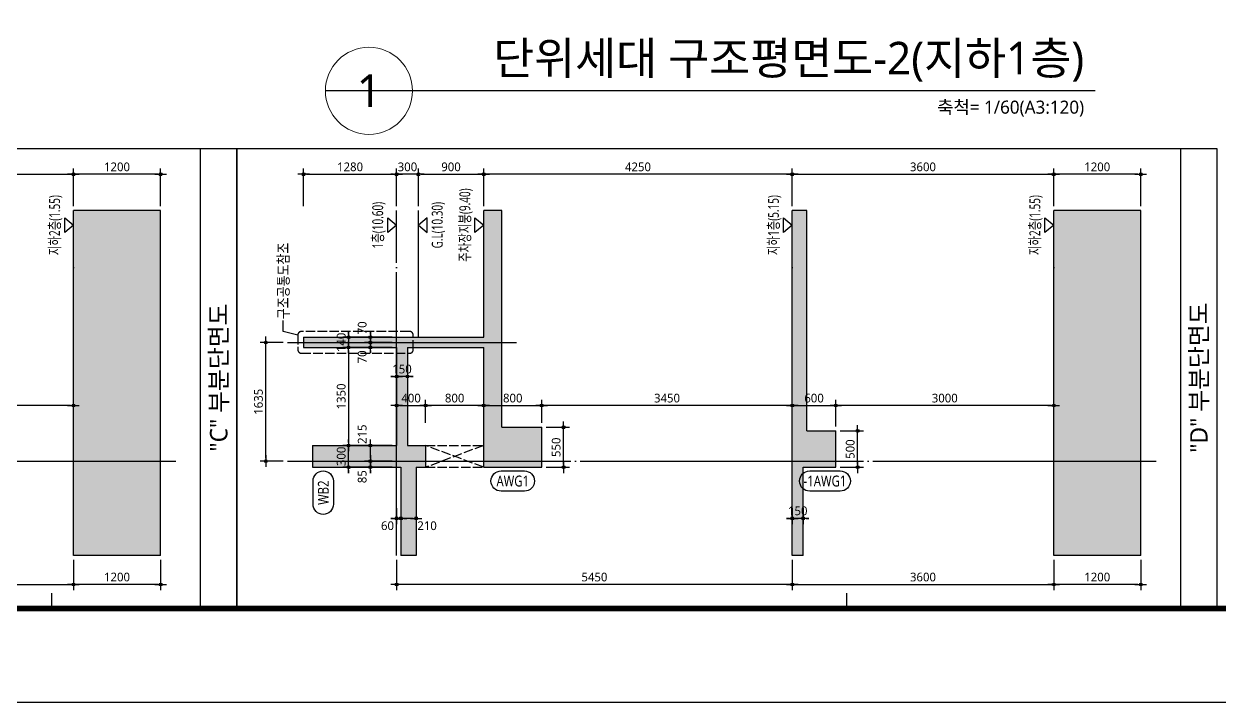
# Model space of a CAD drawing. Header units: millimetres. Extents: x 350420 to 672135, y -312840 to -44390.
# Drawn here: x 570857 to 587318, y -80030 to -70688 of the extents above; entities that cross this region are included whole.
import ezdxf
from ezdxf.enums import TextEntityAlignment as Align
from ezdxf.xclip import XClip

# ---------------------------------------------------------------- set-up
doc = ezdxf.new("R2010")
doc.units = ezdxf.units.MM
doc.header["$LTSCALE"] = 65
doc.header["$XCLIPFRAME"] = 0
for name, pattern in [('CEN', [62, 60, -1, 0, -1]), ('HID', [2.5, 2, -0.5]), ('XS-지하주차장$0$HID', [2.3, 1.5, -0.8])]:
    doc.linetypes.add(name, pattern=pattern)
doc.layers.get('Defpoints').update_dxf_attribs({"color": 145})
for name, color, linetype in [('253', 253, 'Continuous'), ('CEN', 1, 'CEN'), ('DIM', 7, 'Continuous'), ('FORM_고양장항A-1BL-S-성능$0$FORM', 7, 'Continuous'), ('GL', 3, 'Continuous'), ('HID', 8, 'HID'), ('LEADER', 7, 'Continuous'), ('LEVEL', 7, 'Continuous'), ('M', 7, 'Continuous'), ('NAME-B', 6, 'Continuous'), ('SEC', 2, 'Continuous'), ('XS-지하주차장$0$B', 9, 'XS-지하주차장$0$HID'), ('XS-지하주차장$0$G', 4, 'XS-지하주차장$0$HID')]:
    doc.layers.add(name, color=color, linetype=linetype)
doc.layers.add('DEFPOINT', color=144, linetype='Continuous', plot=False)
doc.layers.add('FORM_고양장항A-1BL-S-성능$0$DEFPOINT', color=144, linetype='Continuous', plot=False)
doc.layers.add('TEXT', color=3, linetype='Continuous', lineweight=9)
doc.styles.add('맑은고딕', font='malgun.ttf')
doc.dimstyles.new('DIM_40', dxfattribs={"dimscale": 40, "dimtxt": 3, "dimasz": 1, "dimexe": 2, "dimexo": 1.5, "dimgap": 1, "dimtad": 1, "dimdec": 0, "dimzin": 0, "dimdsep": 46, "dimtxsty": '맑은고딕', "dimblk1": 'DIMDOT', "dimblk2": 'DIMDOT', "dimsah": 1, "dimcen": 0.09, "dimdle": 2, "dimclrd": 7, "dimclre": 7, "dimclrt": 6, "dimadec": 0, "dimazin": 0, "dimtfac": 1, "dimtdec": 0, "dimtix": 1, "dimtmove": 2, "dimatfit": 3, "dimldrblk": 'DIMDOT', "dimfxl": 0, "dimtolj": 1, "dimtzin": 0, "dimarcsym": 0})

# ---------------------------------------------------------------- blocks, each defined once
blk = doc.blocks.new('XS-지하주차장')
at = {"layer": 'XS-지하주차장$0$B'}
for p, q in [((652060, 126825), (652060, 133975)), ((652460, 126825), (652460, 133975)), ((660060, 126825), (660060, 133975)), ((660460, 126825), (660460, 133975))]:
    blk.add_line(p, q, dxfattribs=at)
at = {"layer": 'XS-지하주차장$0$G'}
for p, q in [((656060, 127100), (656060, 133675)), ((656460, 127100), (656460, 133675)), ((664060, 127100), (664060, 133675)), ((664460, 127100), (664460, 133675))]:
    blk.add_line(p, q, dxfattribs=at)
blk = doc.blocks.new('FORM_고양장항A-1BL-S-성능')
at = {"layer": 'FORM_고양장항A-1BL-S-성능$0$DEFPOINT', "color": 1}
for p, q in [((208.5, 22), (208.5, 25)), ((391, 22), (391, 25))]:
    blk.add_line(p, q, dxfattribs=at)
at = {"layer": 'FORM_고양장항A-1BL-S-성능$0$DEFPOINT'}
blk.add_lwpolyline([(0, 594), (0, 0), (841, 0), (841, 594), (0, 594)], dxfattribs=at)
at = {"layer": 'FORM_고양장항A-1BL-S-성능$0$FORM'}
for points in [[(25, 573), (25, 21), (757, 21), (757, 573)], [(26, 572), (26, 22), (756, 22), (756, 572)]]:
    blk.add_lwpolyline(points, close=True, dxfattribs=at)
at = {"layer": 'FORM_고양장항A-1BL-S-성능$0$FORM', "const_width": 1}
blk.add_lwpolyline([(25.5, 572.5), (25.5, 21.5), (756.5, 21.5), (756.5, 572.5)], close=True, dxfattribs=at)
blk = doc.blocks.new('DIMDOT')
at = {"layer": 'DIM', "linetype": 'Continuous'}
blk.add_line((-2, 0), (2, 0), dxfattribs=at)
for radius in [0.5, 0.25]:
    blk.add_circle((0, 0), radius, dxfattribs=at)
blk = doc.blocks.new('*D1112')
at = {"layer": 'Defpoints', "color": 0, "transparency": 16777216}
for p in [(571540, -72760), (567940, -73260), (571540, -73260)]:
    blk.add_point(p, dxfattribs=at)
at = {"layer": 'DIM', "color": 7, "lineweight": -2, "transparency": 16777216}
for p, q in [((567940, -73200), (567940, -72680)), ((571540, -73200), (571540, -72680)), ((567980, -72760), (571500, -72760))]:
    blk.add_line(p, q, dxfattribs=at)
at = {"layer": 'DIM', "color": 7, "lineweight": -2, "transparency": 16777216, "xscale": 40, "yscale": 40, "zscale": 40, "rotation": 180}
blk.add_blockref('DIMDOT', (567940, -72760), dxfattribs=at)
at = {"layer": 'DIM', "color": 7, "lineweight": -2, "transparency": 16777216, "xscale": 40, "yscale": 40, "zscale": 40}
blk.add_blockref('DIMDOT', (571540, -72760), dxfattribs=at)
at = {"layer": 'DIM', "color": 6, "transparency": 16777216, "insert": (569740, -72658), "char_height": 120, "attachment_point": 5, "style": '맑은고딕'}
blk.add_mtext('\\A1;3600', dxfattribs=at)
blk = doc.blocks.new('*D1115')
at = {"layer": 'Defpoints', "color": 0, "transparency": 16777216}
for p in [(571540, -72760), (571540, -73260), (572740, -73260)]:
    blk.add_point(p, dxfattribs=at)
at = {"layer": 'DIM', "color": 7, "lineweight": -2, "transparency": 16777216}
for p, q in [((571540, -73200), (571540, -72680)), ((572740, -73200), (572740, -72680)), ((572700, -72760), (571580, -72760))]:
    blk.add_line(p, q, dxfattribs=at)
at = {"layer": 'DIM', "color": 7, "lineweight": -2, "transparency": 16777216, "xscale": 40, "yscale": 40, "zscale": 40, "rotation": 180}
blk.add_blockref('DIMDOT', (571540, -72760), dxfattribs=at)
at = {"layer": 'DIM', "color": 7, "lineweight": -2, "transparency": 16777216, "xscale": 40, "yscale": 40, "zscale": 40}
blk.add_blockref('DIMDOT', (572740, -72760), dxfattribs=at)
at = {"layer": 'DIM', "color": 6, "transparency": 16777216, "insert": (572140, -72658), "char_height": 120, "attachment_point": 5, "style": '맑은고딕'}
blk.add_mtext('\\A1;1200', dxfattribs=at)
blk = doc.blocks.new('*D1122')
at = {"layer": 'Defpoints', "color": 0, "transparency": 16777216}
for p in [(568540, -75945), (568540, -76295), (571540, -76295)]:
    blk.add_point(p, dxfattribs=at)
at = {"layer": 'DIM', "color": 7, "lineweight": -2, "transparency": 16777216}
for p, q in [((568540, -76235), (568540, -75865)), ((571540, -76235), (571540, -75865)), ((571500, -75945), (568580, -75945))]:
    blk.add_line(p, q, dxfattribs=at)
at = {"layer": 'DIM', "color": 7, "lineweight": -2, "transparency": 16777216, "xscale": 40, "yscale": 40, "zscale": 40, "rotation": 180}
blk.add_blockref('DIMDOT', (568540, -75945), dxfattribs=at)
at = {"layer": 'DIM', "color": 7, "lineweight": -2, "transparency": 16777216, "xscale": 40, "yscale": 40, "zscale": 40}
blk.add_blockref('DIMDOT', (571540, -75945), dxfattribs=at)
at = {"layer": 'DIM', "color": 6, "transparency": 16777216, "insert": (570040, -75843), "char_height": 120, "attachment_point": 5, "style": '맑은고딕'}
blk.add_mtext('\\A1;3000', dxfattribs=at)
blk = doc.blocks.new('*D1125')
at = {"layer": 'Defpoints', "color": 0, "transparency": 16777216}
for p in [(567940, -78010), (571540, -78010), (571540, -78410)]:
    blk.add_point(p, dxfattribs=at)
at = {"layer": 'DIM', "color": 7, "lineweight": -2, "transparency": 16777216}
for p, q in [((567940, -78070), (567940, -78490)), ((571540, -78070), (571540, -78490)), ((567980, -78410), (571500, -78410))]:
    blk.add_line(p, q, dxfattribs=at)
at = {"layer": 'DIM', "color": 7, "lineweight": -2, "transparency": 16777216, "xscale": 40, "yscale": 40, "zscale": 40, "rotation": 180}
blk.add_blockref('DIMDOT', (567940, -78410), dxfattribs=at)
at = {"layer": 'DIM', "color": 7, "lineweight": -2, "transparency": 16777216, "xscale": 40, "yscale": 40, "zscale": 40}
blk.add_blockref('DIMDOT', (571540, -78410), dxfattribs=at)
at = {"layer": 'DIM', "color": 6, "transparency": 16777216, "insert": (569740, -78308), "char_height": 120, "attachment_point": 5, "style": '맑은고딕'}
blk.add_mtext('\\A1;3600', dxfattribs=at)
blk = doc.blocks.new('*D1127')
at = {"layer": 'Defpoints', "color": 0, "transparency": 16777216}
for p in [(571540, -78010), (572740, -78010), (571540, -78410)]:
    blk.add_point(p, dxfattribs=at)
at = {"layer": 'DIM', "color": 7, "lineweight": -2, "transparency": 16777216}
for p, q in [((571540, -78070), (571540, -78490)), ((572740, -78070), (572740, -78490)), ((572700, -78410), (571580, -78410))]:
    blk.add_line(p, q, dxfattribs=at)
at = {"layer": 'DIM', "color": 7, "lineweight": -2, "transparency": 16777216, "xscale": 40, "yscale": 40, "zscale": 40, "rotation": 180}
blk.add_blockref('DIMDOT', (571540, -78410), dxfattribs=at)
at = {"layer": 'DIM', "color": 7, "lineweight": -2, "transparency": 16777216, "xscale": 40, "yscale": 40, "zscale": 40}
blk.add_blockref('DIMDOT', (572740, -78410), dxfattribs=at)
at = {"layer": 'DIM', "color": 6, "transparency": 16777216, "insert": (572140, -78308), "char_height": 120, "attachment_point": 5, "style": '맑은고딕'}
blk.add_mtext('\\A1;1200', dxfattribs=at)
blk = doc.blocks.new('*D1133')
at = {"layer": 'Defpoints', "color": 0, "transparency": 16777216}
for p in [(574190, -75075), (574490, -75075), (574490, -76710)]:
    blk.add_point(p, dxfattribs=at)
at = {"layer": 'DIM', "color": 7, "lineweight": -2, "transparency": 16777216}
for p, q in [((574430, -75075), (574110, -75075)), ((574190, -76670), (574190, -75115)), ((574430, -76710), (574110, -76710))]:
    blk.add_line(p, q, dxfattribs=at)
at = {"layer": 'DIM', "color": 7, "lineweight": -2, "transparency": 16777216, "xscale": 40, "yscale": 40, "zscale": 40}
for p, rotation in [((574190, -75075), 90), ((574190, -76710), 270)]:
    blk.add_blockref('DIMDOT', p, dxfattribs=dict(at, rotation=rotation))
at = {"layer": 'DIM', "color": 6, "transparency": 16777216, "insert": (574088, -75893), "char_height": 120, "attachment_point": 5, "rotation": 90, "style": '맑은고딕'}
blk.add_mtext('\\A1;1635', dxfattribs=at)
blk = doc.blocks.new('*D1134')
at = {"layer": 'Defpoints', "color": 0, "transparency": 16777216}
for p in [(575990, -75145), (575330, -76495), (575990, -76495)]:
    blk.add_point(p, dxfattribs=at)
at = {"layer": 'DIM', "color": 7, "lineweight": -2, "transparency": 16777216}
for p, q in [((575930, -75145), (575250, -75145)), ((575330, -75185), (575330, -76455)), ((575930, -76495), (575250, -76495))]:
    blk.add_line(p, q, dxfattribs=at)
at = {"layer": 'DIM', "color": 7, "lineweight": -2, "transparency": 16777216, "xscale": 40, "yscale": 40, "zscale": 40}
for p, rotation in [((575330, -75145), 90), ((575330, -76495), 270)]:
    blk.add_blockref('DIMDOT', p, dxfattribs=dict(at, rotation=rotation))
at = {"layer": 'DIM', "color": 6, "transparency": 16777216, "insert": (575228, -75820), "char_height": 120, "attachment_point": 5, "rotation": 90, "style": '맑은고딕'}
blk.add_mtext('\\A1;1350', dxfattribs=at)
blk = doc.blocks.new('*D1135')
at = {"layer": 'Defpoints', "color": 0, "transparency": 16777216}
for p in [(575990, -75005), (575330, -75145), (575990, -75145)]:
    blk.add_point(p, dxfattribs=at)
at = {"layer": 'DIM', "color": 7, "lineweight": -2, "transparency": 16777216}
for p, q in [((575930, -75005), (575250, -75005)), ((575330, -74965), (575330, -74925)), ((575330, -75005), (575330, -75145)), ((575930, -75145), (575250, -75145)), ((575330, -75185), (575330, -75225))]:
    blk.add_line(p, q, dxfattribs=at)
at = {"layer": 'DIM', "color": 7, "lineweight": -2, "transparency": 16777216, "xscale": 40, "yscale": 40, "zscale": 40}
for p, rotation in [((575330, -75005), 270), ((575330, -75145), 90)]:
    blk.add_blockref('DIMDOT', p, dxfattribs=dict(at, rotation=rotation))
at = {"layer": 'DIM', "color": 6, "transparency": 16777216, "insert": (575228, -75075), "char_height": 120, "attachment_point": 5, "rotation": 90, "style": '맑은고딕'}
blk.add_mtext('\\A1;140', dxfattribs=at)
blk = doc.blocks.new('*D1136')
at = {"layer": 'Defpoints', "color": 0, "transparency": 16777216}
for p in [(575630, -75145), (575990, -75075), (575990, -75145)]:
    blk.add_point(p, dxfattribs=at)
at = {"layer": 'DIM', "color": 7, "lineweight": -2, "transparency": 16777216}
for p, q in [((575630, -75035), (575630, -74995)), ((575930, -75075), (575550, -75075)), ((575930, -75145), (575550, -75145)), ((575630, -75075), (575630, -75145)), ((575630, -75185), (575630, -75225))]:
    blk.add_line(p, q, dxfattribs=at)
at = {"layer": 'DIM', "color": 7, "lineweight": -2, "transparency": 16777216, "xscale": 40, "yscale": 40, "zscale": 40}
for p, rotation in [((575630, -75075), 270), ((575630, -75145), 90)]:
    blk.add_blockref('DIMDOT', p, dxfattribs=dict(at, rotation=rotation))
at = {"layer": 'DIM', "color": 6, "transparency": 16777216, "insert": (575517, -75275), "char_height": 120, "attachment_point": 5, "rotation": 90, "style": '맑은고딕'}
blk.add_mtext('\\A1;70', dxfattribs=at)
blk = doc.blocks.new('*D1137')
at = {"layer": 'Defpoints', "color": 0, "transparency": 16777216}
for p in [(575630, -75005), (575990, -75005), (575990, -75075)]:
    blk.add_point(p, dxfattribs=at)
at = {"layer": 'DIM', "color": 7, "lineweight": -2, "transparency": 16777216}
for p, q in [((575930, -75005), (575550, -75005)), ((575630, -74965), (575630, -74925)), ((575630, -75075), (575630, -75005)), ((575930, -75075), (575550, -75075)), ((575630, -75115), (575630, -75155))]:
    blk.add_line(p, q, dxfattribs=at)
at = {"layer": 'DIM', "color": 7, "lineweight": -2, "transparency": 16777216, "xscale": 40, "yscale": 40, "zscale": 40}
for p, rotation in [((575630, -75005), 270), ((575630, -75075), 90)]:
    blk.add_blockref('DIMDOT', p, dxfattribs=dict(at, rotation=rotation))
at = {"layer": 'DIM', "color": 6, "transparency": 16777216, "insert": (575517, -74875), "char_height": 120, "attachment_point": 5, "rotation": 90, "style": '맑은고딕'}
blk.add_mtext('\\A1;70', dxfattribs=at)
blk = doc.blocks.new('*D1138')
at = {"layer": 'Defpoints', "color": 0, "transparency": 16777216}
for p in [(577990, -76245), (578290, -76245), (577990, -76795)]:
    blk.add_point(p, dxfattribs=at)
at = {"layer": 'DIM', "color": 7, "lineweight": -2, "transparency": 16777216}
for p, q in [((578050, -76245), (578370, -76245)), ((578290, -76755), (578290, -76285)), ((578050, -76795), (578370, -76795))]:
    blk.add_line(p, q, dxfattribs=at)
at = {"layer": 'DIM', "color": 7, "lineweight": -2, "transparency": 16777216, "xscale": 40, "yscale": 40, "zscale": 40}
for p, rotation in [((578290, -76245), 90), ((578290, -76795), 270)]:
    blk.add_blockref('DIMDOT', p, dxfattribs=dict(at, rotation=rotation))
at = {"layer": 'DIM', "color": 6, "transparency": 16777216, "insert": (578188, -76520), "char_height": 120, "attachment_point": 5, "rotation": 90, "style": '맑은고딕'}
blk.add_mtext('\\A1;550', dxfattribs=at)
blk = doc.blocks.new('*D1139')
at = {"layer": 'Defpoints', "color": 0, "transparency": 16777216}
for p in [(577990, -75945), (577190, -76245), (577990, -76245)]:
    blk.add_point(p, dxfattribs=at)
at = {"layer": 'DIM', "color": 7, "lineweight": -2, "transparency": 16777216}
for p, q in [((577190, -76185), (577190, -75865)), ((577990, -76185), (577990, -75865)), ((577230, -75945), (577950, -75945))]:
    blk.add_line(p, q, dxfattribs=at)
at = {"layer": 'DIM', "color": 7, "lineweight": -2, "transparency": 16777216, "xscale": 40, "yscale": 40, "zscale": 40, "rotation": 180}
blk.add_blockref('DIMDOT', (577190, -75945), dxfattribs=at)
at = {"layer": 'DIM', "color": 7, "lineweight": -2, "transparency": 16777216, "xscale": 40, "yscale": 40, "zscale": 40}
blk.add_blockref('DIMDOT', (577990, -75945), dxfattribs=at)
at = {"layer": 'DIM', "color": 6, "transparency": 16777216, "insert": (577590, -75843), "char_height": 120, "attachment_point": 5, "style": '맑은고딕'}
blk.add_mtext('\\A1;800', dxfattribs=at)
blk = doc.blocks.new('*D1140')
at = {"layer": 'Defpoints', "color": 0, "transparency": 16777216}
for p in [(577990, -75945), (577990, -76245), (581440, -76295)]:
    blk.add_point(p, dxfattribs=at)
at = {"layer": 'DIM', "color": 7, "lineweight": -2, "transparency": 16777216}
for p, q in [((577990, -76185), (577990, -75865)), ((581440, -76235), (581440, -75865)), ((581400, -75945), (578030, -75945))]:
    blk.add_line(p, q, dxfattribs=at)
at = {"layer": 'DIM', "color": 7, "lineweight": -2, "transparency": 16777216, "xscale": 40, "yscale": 40, "zscale": 40, "rotation": 180}
blk.add_blockref('DIMDOT', (577990, -75945), dxfattribs=at)
at = {"layer": 'DIM', "color": 7, "lineweight": -2, "transparency": 16777216, "xscale": 40, "yscale": 40, "zscale": 40}
blk.add_blockref('DIMDOT', (581440, -75945), dxfattribs=at)
at = {"layer": 'DIM', "color": 6, "transparency": 16777216, "insert": (579715, -75843), "char_height": 120, "attachment_point": 5, "style": '맑은고딕'}
blk.add_mtext('\\A1;3450', dxfattribs=at)
blk = doc.blocks.new('*D1141')
at = {"layer": 'Defpoints', "color": 0, "transparency": 16777216}
for p in [(582040, -75945), (581440, -76295), (582040, -76295)]:
    blk.add_point(p, dxfattribs=at)
at = {"layer": 'DIM', "color": 7, "lineweight": -2, "transparency": 16777216}
for p, q in [((581440, -76235), (581440, -75865)), ((582040, -76235), (582040, -75865)), ((581480, -75945), (582000, -75945))]:
    blk.add_line(p, q, dxfattribs=at)
at = {"layer": 'DIM', "color": 7, "lineweight": -2, "transparency": 16777216, "xscale": 40, "yscale": 40, "zscale": 40, "rotation": 180}
blk.add_blockref('DIMDOT', (581440, -75945), dxfattribs=at)
at = {"layer": 'DIM', "color": 7, "lineweight": -2, "transparency": 16777216, "xscale": 40, "yscale": 40, "zscale": 40}
blk.add_blockref('DIMDOT', (582040, -75945), dxfattribs=at)
at = {"layer": 'DIM', "color": 6, "transparency": 16777216, "insert": (581740, -75843), "char_height": 120, "attachment_point": 5, "style": '맑은고딕'}
blk.add_mtext('\\A1;600', dxfattribs=at)
blk = doc.blocks.new('*D1142')
at = {"layer": 'Defpoints', "color": 0, "transparency": 16777216}
for p in [(582040, -75945), (582040, -76295), (585040, -76295)]:
    blk.add_point(p, dxfattribs=at)
at = {"layer": 'DIM', "color": 7, "lineweight": -2, "transparency": 16777216}
for p, q in [((582040, -76235), (582040, -75865)), ((585040, -76235), (585040, -75865)), ((585000, -75945), (582080, -75945))]:
    blk.add_line(p, q, dxfattribs=at)
at = {"layer": 'DIM', "color": 7, "lineweight": -2, "transparency": 16777216, "xscale": 40, "yscale": 40, "zscale": 40, "rotation": 180}
blk.add_blockref('DIMDOT', (582040, -75945), dxfattribs=at)
at = {"layer": 'DIM', "color": 7, "lineweight": -2, "transparency": 16777216, "xscale": 40, "yscale": 40, "zscale": 40}
blk.add_blockref('DIMDOT', (585040, -75945), dxfattribs=at)
at = {"layer": 'DIM', "color": 6, "transparency": 16777216, "insert": (583540, -75843), "char_height": 120, "attachment_point": 5, "style": '맑은고딕'}
blk.add_mtext('\\A1;3000', dxfattribs=at)
blk = doc.blocks.new('*D1143')
at = {"layer": 'Defpoints', "color": 0, "transparency": 16777216}
for p in [(582040, -76295), (582340, -76295), (582040, -76795)]:
    blk.add_point(p, dxfattribs=at)
at = {"layer": 'DIM', "color": 7, "lineweight": -2, "transparency": 16777216}
for p, q in [((582100, -76295), (582420, -76295)), ((582340, -76755), (582340, -76335)), ((582100, -76795), (582420, -76795))]:
    blk.add_line(p, q, dxfattribs=at)
at = {"layer": 'DIM', "color": 7, "lineweight": -2, "transparency": 16777216, "xscale": 40, "yscale": 40, "zscale": 40}
for p, rotation in [((582340, -76295), 90), ((582340, -76795), 270)]:
    blk.add_blockref('DIMDOT', p, dxfattribs=dict(at, rotation=rotation))
at = {"layer": 'DIM', "color": 6, "transparency": 16777216, "insert": (582238, -76545), "char_height": 120, "attachment_point": 5, "rotation": 90, "style": '맑은고딕'}
blk.add_mtext('\\A1;500', dxfattribs=at)
blk = doc.blocks.new('*D1144')
at = {"layer": 'Defpoints', "color": 0, "transparency": 16777216}
for p in [(575990, -75345), (576140, -75345), (575990, -75545)]:
    blk.add_point(p, dxfattribs=at)
at = {"layer": 'DIM', "color": 7, "lineweight": -2, "transparency": 16777216}
for p, q in [((575950, -75545), (575910, -75545)), ((575990, -75405), (575990, -75625)), ((576140, -75545), (575990, -75545)), ((576140, -75405), (576140, -75625)), ((576180, -75545), (576220, -75545))]:
    blk.add_line(p, q, dxfattribs=at)
at = {"layer": 'DIM', "color": 7, "lineweight": -2, "transparency": 16777216, "xscale": 40, "yscale": 40, "zscale": 40}
blk.add_blockref('DIMDOT', (575990, -75545), dxfattribs=at)
at = {"layer": 'DIM', "color": 7, "lineweight": -2, "transparency": 16777216, "xscale": 40, "yscale": 40, "zscale": 40, "rotation": 180}
blk.add_blockref('DIMDOT', (576140, -75545), dxfattribs=at)
at = {"layer": 'DIM', "color": 6, "transparency": 16777216, "insert": (576065, -75443), "char_height": 120, "attachment_point": 5, "style": '맑은고딕'}
blk.add_mtext('\\A1;150', dxfattribs=at)
blk = doc.blocks.new('*D1145')
at = {"layer": 'Defpoints', "color": 0, "transparency": 16777216}
for p in [(575330, -76495), (575990, -76495), (575990, -76795)]:
    blk.add_point(p, dxfattribs=at)
at = {"layer": 'DIM', "color": 7, "lineweight": -2, "transparency": 16777216}
for p, q in [((575930, -76495), (575250, -76495)), ((575330, -76455), (575330, -76415)), ((575330, -76795), (575330, -76495)), ((575930, -76795), (575250, -76795)), ((575330, -76835), (575330, -76875))]:
    blk.add_line(p, q, dxfattribs=at)
at = {"layer": 'DIM', "color": 7, "lineweight": -2, "transparency": 16777216, "xscale": 40, "yscale": 40, "zscale": 40}
for p, rotation in [((575330, -76495), 270), ((575330, -76795), 90)]:
    blk.add_blockref('DIMDOT', p, dxfattribs=dict(at, rotation=rotation))
at = {"layer": 'DIM', "color": 6, "transparency": 16777216, "insert": (575228, -76645), "char_height": 120, "attachment_point": 5, "rotation": 90, "style": '맑은고딕'}
blk.add_mtext('\\A1;300', dxfattribs=at)
blk = doc.blocks.new('*D1146')
at = {"layer": 'Defpoints', "color": 0, "transparency": 16777216}
for p in [(581440, -78010), (585040, -78010), (585040, -78410)]:
    blk.add_point(p, dxfattribs=at)
at = {"layer": 'DIM', "color": 7, "lineweight": -2, "transparency": 16777216}
for p, q in [((581440, -78070), (581440, -78490)), ((585040, -78070), (585040, -78490)), ((581480, -78410), (585000, -78410))]:
    blk.add_line(p, q, dxfattribs=at)
at = {"layer": 'DIM', "color": 7, "lineweight": -2, "transparency": 16777216, "xscale": 40, "yscale": 40, "zscale": 40, "rotation": 180}
blk.add_blockref('DIMDOT', (581440, -78410), dxfattribs=at)
at = {"layer": 'DIM', "color": 7, "lineweight": -2, "transparency": 16777216, "xscale": 40, "yscale": 40, "zscale": 40}
blk.add_blockref('DIMDOT', (585040, -78410), dxfattribs=at)
at = {"layer": 'DIM', "color": 6, "transparency": 16777216, "insert": (583240, -78308), "char_height": 120, "attachment_point": 5, "style": '맑은고딕'}
blk.add_mtext('\\A1;3600', dxfattribs=at)
blk = doc.blocks.new('*D1147')
at = {"layer": 'Defpoints', "color": 0, "transparency": 16777216}
for p in [(575990, -78010), (581440, -78010), (575990, -78410)]:
    blk.add_point(p, dxfattribs=at)
at = {"layer": 'DIM', "color": 7, "lineweight": -2, "transparency": 16777216}
for p, q in [((575990, -78070), (575990, -78490)), ((581440, -78070), (581440, -78490)), ((581400, -78410), (576030, -78410))]:
    blk.add_line(p, q, dxfattribs=at)
at = {"layer": 'DIM', "color": 7, "lineweight": -2, "transparency": 16777216, "xscale": 40, "yscale": 40, "zscale": 40, "rotation": 180}
blk.add_blockref('DIMDOT', (575990, -78410), dxfattribs=at)
at = {"layer": 'DIM', "color": 7, "lineweight": -2, "transparency": 16777216, "xscale": 40, "yscale": 40, "zscale": 40}
blk.add_blockref('DIMDOT', (581440, -78410), dxfattribs=at)
at = {"layer": 'DIM', "color": 6, "transparency": 16777216, "insert": (578715, -78308), "char_height": 120, "attachment_point": 5, "style": '맑은고딕'}
blk.add_mtext('\\A1;5450', dxfattribs=at)
blk = doc.blocks.new('*D1148')
at = {"layer": 'Defpoints', "color": 0, "transparency": 16777216}
for p in [(585040, -78010), (586240, -78010), (585040, -78410)]:
    blk.add_point(p, dxfattribs=at)
at = {"layer": 'DIM', "color": 7, "lineweight": -2, "transparency": 16777216}
for p, q in [((585040, -78070), (585040, -78490)), ((586240, -78070), (586240, -78490)), ((586200, -78410), (585080, -78410))]:
    blk.add_line(p, q, dxfattribs=at)
at = {"layer": 'DIM', "color": 7, "lineweight": -2, "transparency": 16777216, "xscale": 40, "yscale": 40, "zscale": 40, "rotation": 180}
blk.add_blockref('DIMDOT', (585040, -78410), dxfattribs=at)
at = {"layer": 'DIM', "color": 7, "lineweight": -2, "transparency": 16777216, "xscale": 40, "yscale": 40, "zscale": 40}
blk.add_blockref('DIMDOT', (586240, -78410), dxfattribs=at)
at = {"layer": 'DIM', "color": 6, "transparency": 16777216, "insert": (585640, -78308), "char_height": 120, "attachment_point": 5, "style": '맑은고딕'}
blk.add_mtext('\\A1;1200', dxfattribs=at)
blk = doc.blocks.new('*D1149')
at = {"layer": 'Defpoints', "color": 0, "transparency": 16777216}
for p in [(576050, -77299), (576260, -77299), (576050, -77499)]:
    blk.add_point(p, dxfattribs=at)
at = {"layer": 'DIM', "color": 7, "lineweight": -2, "transparency": 16777216}
for p, q in [((576050, -77359), (576050, -77579)), ((576260, -77359), (576260, -77579)), ((576220, -77499), (576090, -77499))]:
    blk.add_line(p, q, dxfattribs=at)
at = {"layer": 'DIM', "color": 7, "lineweight": -2, "transparency": 16777216, "xscale": 40, "yscale": 40, "zscale": 40, "rotation": 180}
blk.add_blockref('DIMDOT', (576050, -77499), dxfattribs=at)
at = {"layer": 'DIM', "color": 7, "lineweight": -2, "transparency": 16777216, "xscale": 40, "yscale": 40, "zscale": 40}
blk.add_blockref('DIMDOT', (576260, -77499), dxfattribs=at)
at = {"layer": 'DIM', "color": 6, "transparency": 16777216, "insert": (576410, -77601), "char_height": 120, "attachment_point": 5, "style": '맑은고딕'}
blk.add_mtext('\\A1;210', dxfattribs=at)
blk = doc.blocks.new('*D1150')
at = {"layer": 'Defpoints', "color": 0, "transparency": 16777216}
for p in [(575990, -77299), (576050, -77299), (576050, -77499)]:
    blk.add_point(p, dxfattribs=at)
at = {"layer": 'DIM', "color": 7, "lineweight": -2, "transparency": 16777216}
for p, q in [((575990, -77359), (575990, -77579)), ((576050, -77359), (576050, -77579)), ((575950, -77499), (575910, -77499)), ((575990, -77499), (576050, -77499)), ((576090, -77499), (576130, -77499))]:
    blk.add_line(p, q, dxfattribs=at)
at = {"layer": 'DIM', "color": 7, "lineweight": -2, "transparency": 16777216, "xscale": 40, "yscale": 40, "zscale": 40}
blk.add_blockref('DIMDOT', (575990, -77499), dxfattribs=at)
at = {"layer": 'DIM', "color": 7, "lineweight": -2, "transparency": 16777216, "xscale": 40, "yscale": 40, "zscale": 40, "rotation": 180}
blk.add_blockref('DIMDOT', (576050, -77499), dxfattribs=at)
at = {"layer": 'DIM', "color": 6, "transparency": 16777216, "insert": (575865, -77601), "char_height": 120, "attachment_point": 5, "style": '맑은고딕'}
blk.add_mtext('\\A1;60', dxfattribs=at)
blk = doc.blocks.new('*D1151')
at = {"layer": 'Defpoints', "color": 0, "transparency": 16777216}
for p in [(575630, -76795), (575990, -76710), (575990, -76795)]:
    blk.add_point(p, dxfattribs=at)
at = {"layer": 'DIM', "color": 7, "lineweight": -2, "transparency": 16777216}
for p, q in [((575630, -76670), (575630, -76630)), ((575930, -76710), (575550, -76710)), ((575930, -76795), (575550, -76795)), ((575630, -76710), (575630, -76795)), ((575630, -76835), (575630, -76875))]:
    blk.add_line(p, q, dxfattribs=at)
at = {"layer": 'DIM', "color": 7, "lineweight": -2, "transparency": 16777216, "xscale": 40, "yscale": 40, "zscale": 40}
for p, rotation in [((575630, -76710), 270), ((575630, -76795), 90)]:
    blk.add_blockref('DIMDOT', p, dxfattribs=dict(at, rotation=rotation))
at = {"layer": 'DIM', "color": 6, "transparency": 16777216, "insert": (575517, -76925), "char_height": 120, "attachment_point": 5, "rotation": 90, "style": '맑은고딕'}
blk.add_mtext('\\A1;85', dxfattribs=at)
blk = doc.blocks.new('*D1152')
at = {"layer": 'Defpoints', "color": 0, "transparency": 16777216}
for p in [(575630, -76495), (575990, -76495), (575990, -76710)]:
    blk.add_point(p, dxfattribs=at)
at = {"layer": 'DIM', "color": 7, "lineweight": -2, "transparency": 16777216}
for p, q in [((575930, -76495), (575550, -76495)), ((575630, -76670), (575630, -76535)), ((575930, -76710), (575550, -76710))]:
    blk.add_line(p, q, dxfattribs=at)
at = {"layer": 'DIM', "color": 7, "lineweight": -2, "transparency": 16777216, "xscale": 40, "yscale": 40, "zscale": 40}
for p, rotation in [((575630, -76495), 90), ((575630, -76710), 270)]:
    blk.add_blockref('DIMDOT', p, dxfattribs=dict(at, rotation=rotation))
at = {"layer": 'DIM', "color": 6, "transparency": 16777216, "insert": (575517, -76340), "char_height": 120, "attachment_point": 5, "rotation": 90, "style": '맑은고딕'}
blk.add_mtext('\\A1;215', dxfattribs=at)
blk = doc.blocks.new('*D1153')
at = {"layer": 'Defpoints', "color": 0, "transparency": 16777216}
for p in [(581440, -77299), (581590, -77299), (581440, -77499)]:
    blk.add_point(p, dxfattribs=at)
at = {"layer": 'DIM', "color": 7, "lineweight": -2, "transparency": 16777216}
for p, q in [((581440, -77359), (581440, -77579)), ((581590, -77359), (581590, -77579)), ((581400, -77499), (581360, -77499)), ((581590, -77499), (581440, -77499)), ((581630, -77499), (581670, -77499))]:
    blk.add_line(p, q, dxfattribs=at)
at = {"layer": 'DIM', "color": 7, "lineweight": -2, "transparency": 16777216, "xscale": 40, "yscale": 40, "zscale": 40}
blk.add_blockref('DIMDOT', (581440, -77499), dxfattribs=at)
at = {"layer": 'DIM', "color": 7, "lineweight": -2, "transparency": 16777216, "xscale": 40, "yscale": 40, "zscale": 40, "rotation": 180}
blk.add_blockref('DIMDOT', (581590, -77499), dxfattribs=at)
at = {"layer": 'DIM', "color": 6, "transparency": 16777216, "insert": (581515, -77396), "char_height": 120, "attachment_point": 5, "style": '맑은고딕'}
blk.add_mtext('\\A1;150', dxfattribs=at)
blk = doc.blocks.new('*D1154')
at = {"layer": 'Defpoints', "color": 0, "transparency": 16777216}
for p in [(575990, -72760), (574710, -73260), (575990, -73260)]:
    blk.add_point(p, dxfattribs=at)
at = {"layer": 'DIM', "color": 7, "lineweight": -2, "transparency": 16777216}
for p, q in [((574710, -73200), (574710, -72680)), ((575990, -73200), (575990, -72680)), ((574750, -72760), (575950, -72760))]:
    blk.add_line(p, q, dxfattribs=at)
at = {"layer": 'DIM', "color": 7, "lineweight": -2, "transparency": 16777216, "xscale": 40, "yscale": 40, "zscale": 40, "rotation": 180}
blk.add_blockref('DIMDOT', (574710, -72760), dxfattribs=at)
at = {"layer": 'DIM', "color": 7, "lineweight": -2, "transparency": 16777216, "xscale": 40, "yscale": 40, "zscale": 40}
blk.add_blockref('DIMDOT', (575990, -72760), dxfattribs=at)
at = {"layer": 'DIM', "color": 6, "transparency": 16777216, "insert": (575350, -72658), "char_height": 120, "attachment_point": 5, "style": '맑은고딕'}
blk.add_mtext('\\A1;1280', dxfattribs=at)
blk = doc.blocks.new('*D1155')
at = {"layer": 'Defpoints', "color": 0, "transparency": 16777216}
for p in [(575990, -72760), (575990, -73260), (576290, -73260)]:
    blk.add_point(p, dxfattribs=at)
at = {"layer": 'DIM', "color": 7, "lineweight": -2, "transparency": 16777216}
for p, q in [((575990, -73200), (575990, -72680)), ((576290, -73200), (576290, -72680)), ((575950, -72760), (575910, -72760)), ((576290, -72760), (575990, -72760)), ((576330, -72760), (576370, -72760))]:
    blk.add_line(p, q, dxfattribs=at)
at = {"layer": 'DIM', "color": 7, "lineweight": -2, "transparency": 16777216, "xscale": 40, "yscale": 40, "zscale": 40}
blk.add_blockref('DIMDOT', (575990, -72760), dxfattribs=at)
at = {"layer": 'DIM', "color": 7, "lineweight": -2, "transparency": 16777216, "xscale": 40, "yscale": 40, "zscale": 40, "rotation": 180}
blk.add_blockref('DIMDOT', (576290, -72760), dxfattribs=at)
at = {"layer": 'DIM', "color": 6, "transparency": 16777216, "insert": (576140, -72658), "char_height": 120, "attachment_point": 5, "style": '맑은고딕'}
blk.add_mtext('\\A1;300', dxfattribs=at)
blk = doc.blocks.new('*D1156')
at = {"layer": 'Defpoints', "color": 0, "transparency": 16777216}
for p in [(585040, -72760), (581440, -73260), (585040, -73260)]:
    blk.add_point(p, dxfattribs=at)
at = {"layer": 'DIM', "color": 7, "lineweight": -2, "transparency": 16777216}
for p, q in [((581440, -73200), (581440, -72680)), ((585040, -73200), (585040, -72680)), ((581480, -72760), (585000, -72760))]:
    blk.add_line(p, q, dxfattribs=at)
at = {"layer": 'DIM', "color": 7, "lineweight": -2, "transparency": 16777216, "xscale": 40, "yscale": 40, "zscale": 40, "rotation": 180}
blk.add_blockref('DIMDOT', (581440, -72760), dxfattribs=at)
at = {"layer": 'DIM', "color": 7, "lineweight": -2, "transparency": 16777216, "xscale": 40, "yscale": 40, "zscale": 40}
blk.add_blockref('DIMDOT', (585040, -72760), dxfattribs=at)
at = {"layer": 'DIM', "color": 6, "transparency": 16777216, "insert": (583240, -72658), "char_height": 120, "attachment_point": 5, "style": '맑은고딕'}
blk.add_mtext('\\A1;3600', dxfattribs=at)
blk = doc.blocks.new('*D1157')
at = {"layer": 'Defpoints', "color": 0, "transparency": 16777216}
for p in [(577190, -72760), (576290, -73260), (577190, -73260)]:
    blk.add_point(p, dxfattribs=at)
at = {"layer": 'DIM', "color": 7, "lineweight": -2, "transparency": 16777216}
for p, q in [((576290, -73200), (576290, -72680)), ((577190, -73200), (577190, -72680)), ((576330, -72760), (577150, -72760))]:
    blk.add_line(p, q, dxfattribs=at)
at = {"layer": 'DIM', "color": 7, "lineweight": -2, "transparency": 16777216, "xscale": 40, "yscale": 40, "zscale": 40, "rotation": 180}
blk.add_blockref('DIMDOT', (576290, -72760), dxfattribs=at)
at = {"layer": 'DIM', "color": 7, "lineweight": -2, "transparency": 16777216, "xscale": 40, "yscale": 40, "zscale": 40}
blk.add_blockref('DIMDOT', (577190, -72760), dxfattribs=at)
at = {"layer": 'DIM', "color": 6, "transparency": 16777216, "insert": (576740, -72658), "char_height": 120, "attachment_point": 5, "style": '맑은고딕'}
blk.add_mtext('\\A1;900', dxfattribs=at)
blk = doc.blocks.new('*D1158')
at = {"layer": 'Defpoints', "color": 0, "transparency": 16777216}
for p in [(577190, -72760), (577190, -73260), (581440, -73260)]:
    blk.add_point(p, dxfattribs=at)
at = {"layer": 'DIM', "color": 7, "lineweight": -2, "transparency": 16777216}
for p, q in [((577190, -73200), (577190, -72680)), ((581440, -73200), (581440, -72680)), ((581400, -72760), (577230, -72760))]:
    blk.add_line(p, q, dxfattribs=at)
at = {"layer": 'DIM', "color": 7, "lineweight": -2, "transparency": 16777216, "xscale": 40, "yscale": 40, "zscale": 40, "rotation": 180}
blk.add_blockref('DIMDOT', (577190, -72760), dxfattribs=at)
at = {"layer": 'DIM', "color": 7, "lineweight": -2, "transparency": 16777216, "xscale": 40, "yscale": 40, "zscale": 40}
blk.add_blockref('DIMDOT', (581440, -72760), dxfattribs=at)
at = {"layer": 'DIM', "color": 6, "transparency": 16777216, "insert": (579315, -72658), "char_height": 120, "attachment_point": 5, "style": '맑은고딕'}
blk.add_mtext('\\A1;4250', dxfattribs=at)
blk = doc.blocks.new('*D1159')
at = {"layer": 'Defpoints', "color": 0, "transparency": 16777216}
for p in [(585040, -72760), (585040, -73260), (586240, -73260)]:
    blk.add_point(p, dxfattribs=at)
at = {"layer": 'DIM', "color": 7, "lineweight": -2, "transparency": 16777216}
for p, q in [((585040, -73200), (585040, -72680)), ((586240, -73200), (586240, -72680)), ((586200, -72760), (585080, -72760))]:
    blk.add_line(p, q, dxfattribs=at)
at = {"layer": 'DIM', "color": 7, "lineweight": -2, "transparency": 16777216, "xscale": 40, "yscale": 40, "zscale": 40, "rotation": 180}
blk.add_blockref('DIMDOT', (585040, -72760), dxfattribs=at)
at = {"layer": 'DIM', "color": 7, "lineweight": -2, "transparency": 16777216, "xscale": 40, "yscale": 40, "zscale": 40}
blk.add_blockref('DIMDOT', (586240, -72760), dxfattribs=at)
at = {"layer": 'DIM', "color": 6, "transparency": 16777216, "insert": (585640, -72658), "char_height": 120, "attachment_point": 5, "style": '맑은고딕'}
blk.add_mtext('\\A1;1200', dxfattribs=at)
blk = doc.blocks.new('*D1160')
at = {"layer": 'Defpoints', "color": 0, "transparency": 16777216}
for p in [(576390, -75945), (576390, -76245), (577190, -76245)]:
    blk.add_point(p, dxfattribs=at)
at = {"layer": 'DIM', "color": 7, "lineweight": -2, "transparency": 16777216}
for p, q in [((576390, -76185), (576390, -75865)), ((577190, -76185), (577190, -75865)), ((577150, -75945), (576430, -75945))]:
    blk.add_line(p, q, dxfattribs=at)
at = {"layer": 'DIM', "color": 7, "lineweight": -2, "transparency": 16777216, "xscale": 40, "yscale": 40, "zscale": 40, "rotation": 180}
blk.add_blockref('DIMDOT', (576390, -75945), dxfattribs=at)
at = {"layer": 'DIM', "color": 7, "lineweight": -2, "transparency": 16777216, "xscale": 40, "yscale": 40, "zscale": 40}
blk.add_blockref('DIMDOT', (577190, -75945), dxfattribs=at)
at = {"layer": 'DIM', "color": 6, "transparency": 16777216, "insert": (576790, -75843), "char_height": 120, "attachment_point": 5, "style": '맑은고딕'}
blk.add_mtext('\\A1;800', dxfattribs=at)
blk = doc.blocks.new('*D1161')
at = {"layer": 'Defpoints', "color": 0, "transparency": 16777216}
for p in [(576390, -75945), (575990, -76245), (576390, -76245)]:
    blk.add_point(p, dxfattribs=at)
at = {"layer": 'DIM', "color": 7, "lineweight": -2, "transparency": 16777216}
for p, q in [((575990, -76185), (575990, -75865)), ((576390, -76185), (576390, -75865)), ((576030, -75945), (576350, -75945))]:
    blk.add_line(p, q, dxfattribs=at)
at = {"layer": 'DIM', "color": 7, "lineweight": -2, "transparency": 16777216, "xscale": 40, "yscale": 40, "zscale": 40, "rotation": 180}
blk.add_blockref('DIMDOT', (575990, -75945), dxfattribs=at)
at = {"layer": 'DIM', "color": 7, "lineweight": -2, "transparency": 16777216, "xscale": 40, "yscale": 40, "zscale": 40}
blk.add_blockref('DIMDOT', (576390, -75945), dxfattribs=at)
at = {"layer": 'DIM', "color": 6, "transparency": 16777216, "insert": (576190, -75843), "char_height": 120, "attachment_point": 5, "style": '맑은고딕'}
blk.add_mtext('\\A1;400', dxfattribs=at)

msp = doc.modelspace()

# ---------------------------------------------------------------- hatches: boundary and pattern name
at = {"layer": '253'}
h = msp.add_hatch(color=256, dxfattribs=at)
h.dxf.hatch_style = 1
h.paths.add_polyline_path([(571540, -78010), (571540, -73260), (572740, -73260), (572740, -78010)])
h = msp.add_hatch(color=256, dxfattribs=at)
h.dxf.hatch_style = 1
h.paths.add_polyline_path([(576260, -76795), (576390, -76795), (576390, -76495), (576140, -76495), (576140, -75145), (577190, -75145), (577190, -76795), (577990, -76795), (577990, -76245), (577440, -76245), (577440, -73260), (577190, -73260), (577190, -75005), (574710, -75005), (574710, -75145), (575990, -75145), (575990, -76495), (574830, -76495), (574830, -76795), (576050, -76795), (576050, -78010), (576260, -78010)])
h = msp.add_hatch(color=256, dxfattribs=at)
h.dxf.hatch_style = 1
h.paths.add_polyline_path([(581640, -73260), (581440, -73260), (581440, -78010), (581590, -78010), (581590, -76795), (582040, -76795), (582040, -76295), (581640, -76295)])
h = msp.add_hatch(color=256, dxfattribs=at)
h.dxf.hatch_style = 1
h.paths.add_polyline_path([(585040, -78010), (585040, -73260), (586240, -73260), (586240, -78010)])

# ---------------------------------------------------------------- linework, layer by layer
for p, q in [((572740, -73260), (571540, -73260)), ((577440, -73260), (577190, -73260)), ((581640, -73260), (581440, -73260)), ((586240, -73260), (585040, -73260)), ((572740, -78010), (571540, -78010)), ((576260, -78010), (576050, -78010)), ((581590, -78010), (581440, -78010)), ((586240, -78010), (585040, -78010))]:
    msp.add_line(p, q, dxfattribs=at)
at = {"layer": 'CEN'}
for p, q in [((571540, -78010), (571540, -73260)), ((575990, -78010), (575990, -73260)), ((581440, -78010), (581440, -73260)), ((585040, -78010), (585040, -73260)), ((574490, -75075), (577640, -75075)), ((560990, -76710), (572955, -76710)), ((574490, -76710), (586455, -76710))]:
    msp.add_line(p, q, dxfattribs=at)
at = {"layer": 'DEFPOINT'}
msp.add_line((585610, -71610), (575010, -71610), dxfattribs=at)
at = {"layer": 'GL'}
msp.add_line((576290, -75005), (576290, -73260), dxfattribs=at)
at = {"layer": 'HID'}
msp.add_lwpolyline([(576390, -76795), (577190, -76795), (576390, -76495), (577190, -76495), (576390, -76795)], dxfattribs=at)
at = {"layer": 'LEADER', "color": 7}
for p, q in [((573290, -78710), (573290, -72410)), ((586790, -78710), (586790, -72410))]:
    msp.add_line(p, q, dxfattribs=at)
for points in [[(573790, -72410), (560290, -72410), (560290, -78710), (573790, -78710)], [(587290, -72410), (573790, -72410), (573790, -78710), (587290, -78710)]]:
    msp.add_lwpolyline(points, close=True, dxfattribs=at)
at = {"layer": 'LEADER'}
for points in [[(571420, -73360), (571540, -73460), (571420, -73560)], [(575870, -73360), (575990, -73460), (575870, -73560)], [(576410, -73360), (576290, -73460), (576410, -73560)], [(577070, -73360), (577190, -73460), (577070, -73560)], [(581320, -73360), (581440, -73460), (581320, -73560)], [(584920, -73360), (585040, -73460), (584920, -73560)]]:
    msp.add_lwpolyline(points, close=True, dxfattribs=at)
at = {"layer": 'LEADER', "linetype": 'HID'}
msp.add_lwpolyline([(576220, -75175), (576220, -74975, 0.4142136), (576170, -74925), (574680, -74925, 0.4142136), (574630, -74975), (574630, -75175, 0.4142136), (574680, -75225), (576170, -75225, 0.4142136)], format="xyb", close=True, dxfattribs=at)
at = {"layer": 'LEVEL'}
msp.add_lwpolyline([(574630, -74975), (574430, -74925), (574430, -74775)], dxfattribs=at)
at = {"layer": 'M'}
for points in [[(574840, -77305), (574840, -76985, -1), (575120, -76985), (575120, -77305, -1)], [(577430, -76845), (577750, -76845, -1), (577750, -77125), (577430, -77125, -1)], [(581680, -76845), (582100, -76845, -1), (582100, -77125), (581680, -77125, -1)]]:
    msp.add_lwpolyline(points, format="xyb", close=True, dxfattribs=at)
at = {"layer": 'SEC'}
for p, q in [((571540, -78010), (571540, -73260)), ((572740, -78010), (572740, -73260)), ((577190, -75005), (577190, -73260)), ((577440, -76245), (577440, -73260)), ((581440, -78010), (581440, -73260)), ((581640, -76295), (581640, -73260)), ((585040, -78010), (585040, -73260)), ((586240, -78010), (586240, -73260)), ((574710, -75005), (574710, -75145)), ((574710, -75005), (577190, -75005)), ((574710, -75145), (575990, -75145)), ((575990, -75145), (575990, -76495)), ((576140, -75145), (576140, -76495)), ((576140, -75145), (577190, -75145)), ((577190, -76795), (577190, -75145)), ((577440, -76245), (577990, -76245)), ((577990, -76795), (577990, -76245)), ((581640, -76295), (582040, -76295)), ((582040, -76795), (582040, -76295)), ((574830, -76495), (575990, -76495)), ((574830, -76495), (574830, -76795)), ((576140, -76495), (576390, -76495)), ((576390, -76495), (576390, -76795)), ((574830, -76795), (576050, -76795)), ((576050, -76795), (576050, -78010)), ((576260, -76795), (576260, -78010)), ((576260, -76795), (576390, -76795)), ((577190, -76795), (577990, -76795)), ((581590, -76795), (582040, -76795)), ((581590, -78010), (581590, -76795))]:
    msp.add_line(p, q, dxfattribs=at)
at = {"layer": 'TEXT'}
msp.add_line((576210, -71610), (585610, -71610), dxfattribs=at)
msp.add_circle((575610, -71610), 600, dxfattribs=at)

# ---------------------------------------------------------------- block references
at = {"xscale": 60, "yscale": 60, "zscale": 60}
msp.add_blockref('FORM_고양장항A-1BL-S-성능', (558730, -80030), dxfattribs=at)
ref = msp.add_blockref('XS-지하주차장', (-78140, -199800))
XClip(ref).set_block_clipping_path([(643469.9999999981, 130890.0000000019), (673429.9999999894, 145455.0000000002)])

# ---------------------------------------------------------------- texts
at = {"layer": 'NAME-B', "style": '맑은고딕', "width": 0.8}
msp.add_text('WB2', height=150, rotation=90, dxfattribs=at).set_placement((574980, -77145), align=Align.MIDDLE)
for s, p in [('AWG1', (577590, -76985)), ('-1AWG1', (581890, -76985))]:
    msp.add_text(s, height=150, dxfattribs=at).set_placement(p, align=Align.MIDDLE)
at = {"layer": 'TEXT', "style": '맑은고딕'}
for s, height, p in [('단위세대 구조평면도-2(지하1층)', 450, (585460, -71160)), ('축척= 1/60(A3:120)', 180, (585460, -71835))]:
    msp.add_text(s, height=height, dxfattribs=at).set_placement(p, align=Align.MIDDLE_RIGHT)
msp.add_text('1', height=450, dxfattribs=at).set_placement((575610, -71610), align=Align.MIDDLE_CENTER)
at = {"layer": 'TEXT', "style": '맑은고딕', "width": 0.7}
for s, p in [('지하2층(1.55)', (571280, -73460)), ('주차장지붕(9.40)', (576930, -73460)), ('지하1층(5.15)', (581180, -73460)), ('지하2층(1.55)', (584780, -73460)), ('1층(10.60)', (575730, -73460)), ('G.L(10.30)', (576550, -73460))]:
    msp.add_text(s, height=150, rotation=90, dxfattribs=at).set_placement(p, align=Align.MIDDLE_CENTER)
at = {"layer": 'TEXT', "style": '맑은고딕', "width": 0.8}
msp.add_text('구조공통도참조', height=150, rotation=90, dxfattribs=at).set_placement((574430, -74755), align=Align.MIDDLE_LEFT)
at = {"layer": 'TEXT', "style": '맑은고딕'}
for s, p in [('"C" 부분단면도', (573540, -75560)), ('"D" 부분단면도', (587040, -75560))]:
    msp.add_text(s, height=240, rotation=90, dxfattribs=at).set_placement(p, align=Align.MIDDLE_CENTER)

# ---------------------------------------------------------------- dimensions: what is measured, and where the dimension line sits
at = {"layer": 'DIM'}
for base, p1, p2, picture, middle in [((571540, -72760), (567940, -73260), (571540, -73260), '*D1112', (569740, -72658)), ((575990, -72760), (574710, -73260), (575990, -73260), '*D1154', (575350, -72657.6)), ((577190, -72760), (576290, -73260), (577190, -73260), '*D1157', (576740, -72658)), ((585040, -72760), (581440, -73260), (585040, -73260), '*D1156', (583240, -72658)), ((576390, -75945), (575990, -76245), (576390, -76245), '*D1161', (576190, -75843)), ((577990, -75945), (577190, -76245), (577990, -76245), '*D1139', (577590, -75843)), ((582040, -75945), (581440, -76295), (582040, -76295), '*D1141', (581740, -75843)), ((571540, -78410), (567940, -78010), (571540, -78010), '*D1125', (569740, -78308)), ((585040, -78410), (581440, -78010), (585040, -78010), '*D1146', (583240, -78308))]:
    dim = msp.add_linear_dim(base=base, p1=p1, p2=p2, dimstyle='DIM_40', dxfattribs=at)
    dim.commit()
    dim.dimension.update_dxf_attribs({"geometry": picture, "text_midpoint": middle})
for base, p1, p2, angle, picture, middle in [((571540, -72760), (572740, -73260), (571540, -73260), 180, '*D1115', (572140, -72657.6)), ((575990, -72760), (576290, -73260), (575990, -73260), 180, '*D1155', (576140, -72658)), ((577190, -72760), (581440, -73260), (577190, -73260), 180, '*D1158', (579315, -72658)), ((585040, -72760), (586240, -73260), (585040, -73260), 180, '*D1159', (585640, -72657.6)), ((574190, -75075), (574490, -76710), (574490, -75075), 90, '*D1133', (574087.6, -75892.5)), ((575330, -75145), (575990, -75005), (575990, -75145), 270, '*D1135', (575227.6, -75075)), ((575330, -76495), (575990, -75145), (575990, -76495), 270, '*D1134', (575227.6, -75820)), ((575990, -75545), (576140, -75345), (575990, -75345), 180, '*D1144', (576065, -75442.6)), ((568540, -75945), (571540, -76295), (568540, -76295), 180, '*D1122', (570040, -75843)), ((576390, -75945), (577190, -76245), (576390, -76245), 180, '*D1160', (576790, -75843)), ((577990, -75945), (581440, -76295), (577990, -76245), 180, '*D1140', (579715, -75843)), ((582040, -75945), (585040, -76295), (582040, -76295), 180, '*D1142', (583540, -75843)), ((578290, -76245), (577990, -76795), (577990, -76245), 90, '*D1138', (578188, -76520)), ((582340, -76295), (582040, -76795), (582040, -76295), 90, '*D1143', (582238, -76545)), ((575330, -76495), (575990, -76795), (575990, -76495), 90, '*D1145', (575228, -76645)), ((581440, -77498.6), (581590, -77298.6), (581440, -77298.6), 180, '*D1153', (581515, -77396.2)), ((571540, -78410), (572740, -78010), (571540, -78010), 180, '*D1127', (572140, -78307.6)), ((575990, -78410), (581440, -78010), (575990, -78010), 180, '*D1147', (578715, -78308)), ((585040, -78410), (586240, -78010), (585040, -78010), 180, '*D1148', (585640, -78307.6))]:
    dim = msp.add_linear_dim(base=base, p1=p1, p2=p2, angle=angle, dimstyle='DIM_40', dxfattribs=at)
    dim.commit()
    dim.dimension.update_dxf_attribs({"geometry": picture, "text_midpoint": middle})
for base, p1, p2, angle, picture, middle in [((575630, -75005), (575990, -75075), (575990, -75005), 90, '*D1137', (575517.4, -74875)), ((575630, -75145), (575990, -75075), (575990, -75145), 270, '*D1136', (575517.4, -75275)), ((575630, -76495), (575990, -76710), (575990, -76495), 90, '*D1152', (575517.4, -76340)), ((575630, -76795), (575990, -76710), (575990, -76795), 270, '*D1151', (575517.4, -76925)), ((576050, -77498.6), (576260, -77298.6), (576050, -77298.6), 180, '*D1149', (576410, -77600.9))]:
    dim = msp.add_linear_dim(base=base, p1=p1, p2=p2, angle=angle, dimstyle='DIM_40', dxfattribs=at)
    dim.commit()
    dim.dimension.update_dxf_attribs({"geometry": picture, "text_midpoint": middle, "dimtype": 160})
dim = msp.add_linear_dim(base=(576050, -77498.6), p1=(575990, -77298.6), p2=(576050, -77298.6), dimstyle='DIM_40', dxfattribs=at)
dim.commit()
dim.dimension.update_dxf_attribs({"geometry": '*D1150', "text_midpoint": (575865, -77600.9), "dimtype": 160})

doc.saveas('drawing.dxf')
